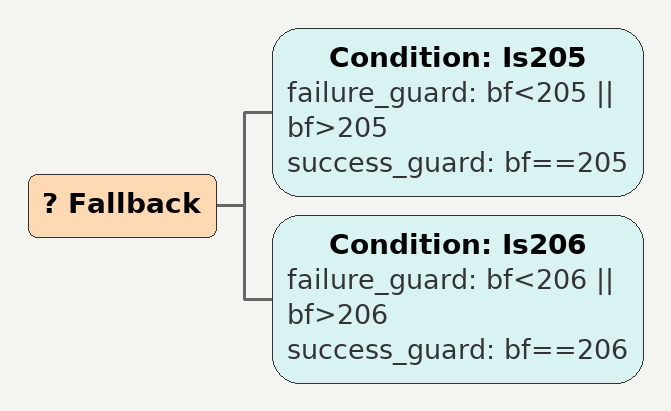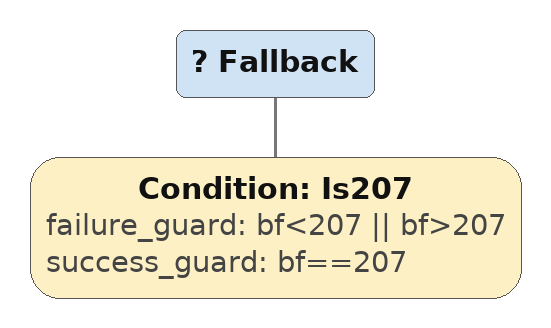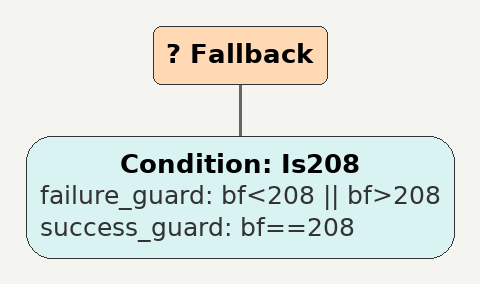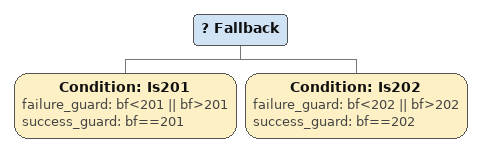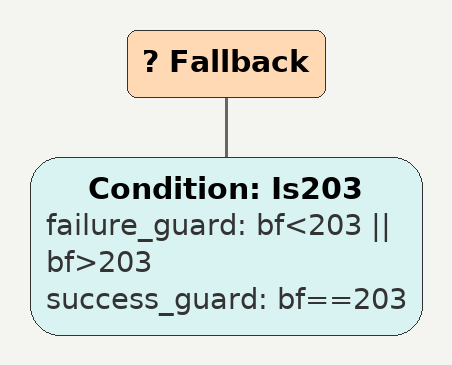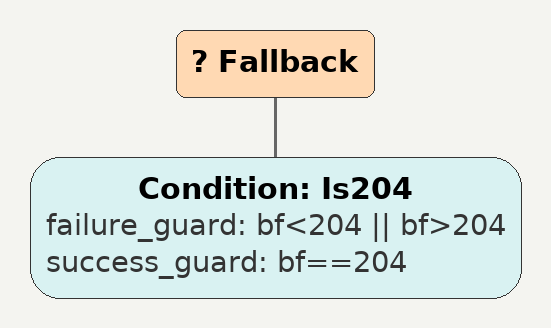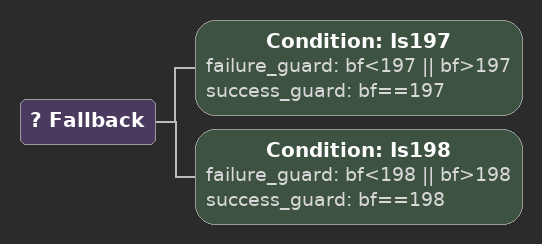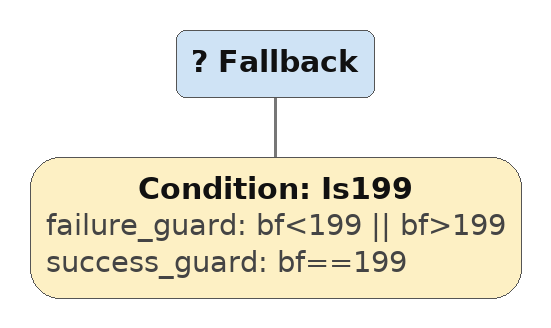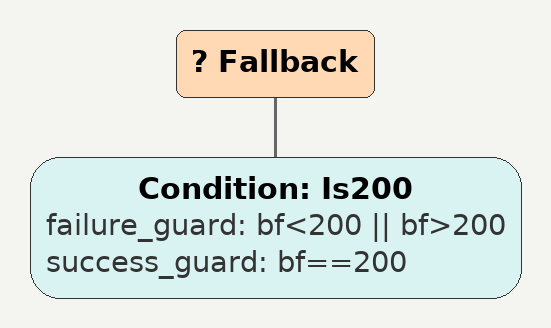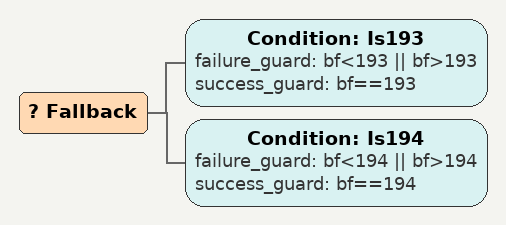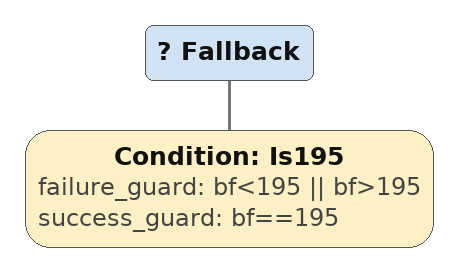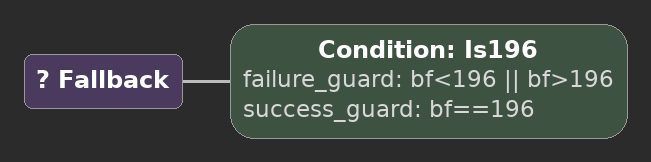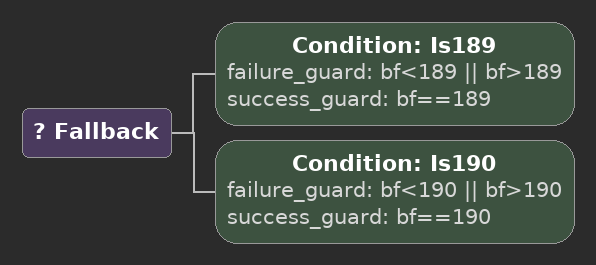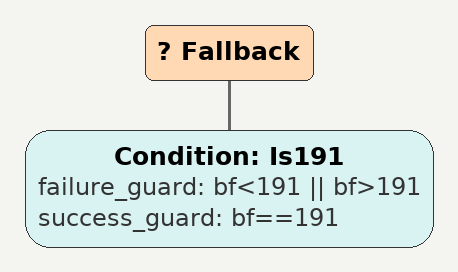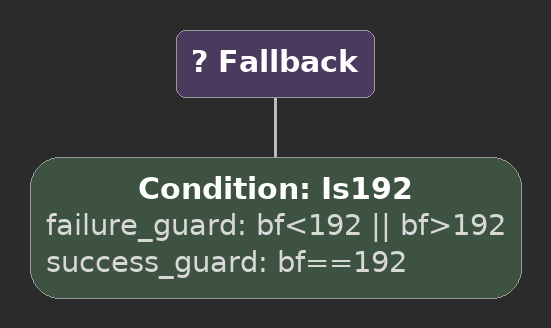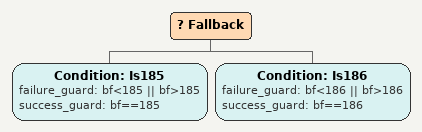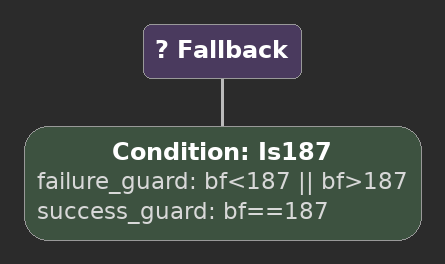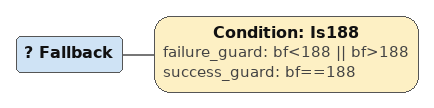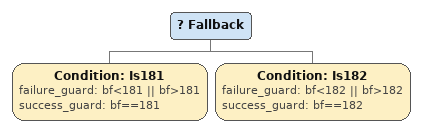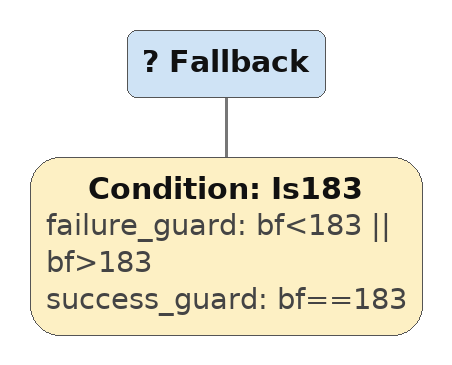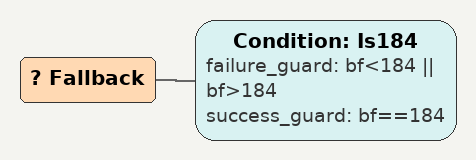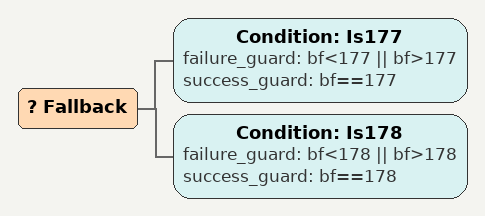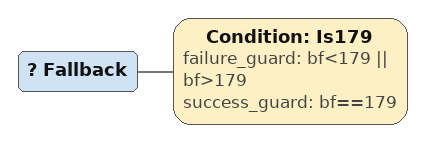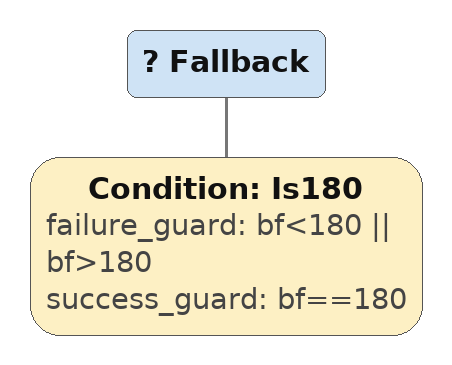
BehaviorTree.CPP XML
<Fallback>
    <Condition ID="Is205" failure_guard="bf&lt;205 || bf>205" success_guard="bf==205"/>
    <Condition ID="Is206" failure_guard="bf&lt;206 || bf>206" success_guard="bf==206"/>
        sequence204
        sequence
        children {
        } end_children
    } end_composite
</Fallback>

<Fallback>
    <Condition ID="Is207" failure_guard="bf&lt;207 || bf>207" success_guard="bf==207"/>
        sequence204
        sequence
        children {
        } end_children
    } end_composite
</Fallback>

<Fallback>
    <Condition ID="Is208" failure_guard="bf&lt;208 || bf>208" success_guard="bf==208"/>
        sequence204
        sequence
        children {
        } end_children
    } end_composite
</Fallback>

<Fallback>
    <Condition ID="Is201" failure_guard="bf&lt;201 || bf>201" success_guard="bf==201"/>
    <Condition ID="Is202" failure_guard="bf&lt;202 || bf>202" success_guard="bf==202"/>
        sequence200
        sequence
        children {
        } end_children
    } end_composite
</Fallback>

<Fallback>
    <Condition ID="Is203" failure_guard="bf&lt;203 || bf>203" success_guard="bf==203"/>
        sequence200
        sequence
        children {
        } end_children
    } end_composite
</Fallback>

<Fallback>
    <Condition ID="Is204" failure_guard="bf&lt;204 || bf>204" success_guard="bf==204"/>
        sequence200
        sequence
        children {
        } end_children
    } end_composite
</Fallback>

<Fallback>
    <Condition ID="Is197" failure_guard="bf&lt;197 || bf>197" success_guard="bf==197"/>
    <Condition ID="Is198" failure_guard="bf&lt;198 || bf>198" success_guard="bf==198"/>
        sequence196
        sequence
        children {
        } end_children
    } end_composite
</Fallback>

<Fallback>
    <Condition ID="Is199" failure_guard="bf&lt;199 || bf>199" success_guard="bf==199"/>
        sequence196
        sequence
        children {
        } end_children
    } end_composite
</Fallback>

<Fallback>
    <Condition ID="Is200" failure_guard="bf&lt;200 || bf>200" success_guard="bf==200"/>
        sequence196
        sequence
        children {
        } end_children
    } end_composite
</Fallback>

<Fallback>
    <Condition ID="Is193" failure_guard="bf&lt;193 || bf>193" success_guard="bf==193"/>
    <Condition ID="Is194" failure_guard="bf&lt;194 || bf>194" success_guard="bf==194"/>
        sequence192
        sequence
        children {
        } end_children
    } end_composite
</Fallback>

<Fallback>
    <Condition ID="Is195" failure_guard="bf&lt;195 || bf>195" success_guard="bf==195"/>
        sequence192
        sequence
        children {
        } end_children
    } end_composite
</Fallback>

<Fallback>
    <Condition ID="Is196" failure_guard="bf&lt;196 || bf>196" success_guard="bf==196"/>
        sequence192
        sequence
        children {
        } end_children
    } end_composite
</Fallback>

<Fallback>
    <Condition ID="Is189" failure_guard="bf&lt;189 || bf>189" success_guard="bf==189"/>
    <Condition ID="Is190" failure_guard="bf&lt;190 || bf>190" success_guard="bf==190"/>
        sequence188
        sequence
        children {
        } end_children
    } end_composite
</Fallback>

<Fallback>
    <Condition ID="Is191" failure_guard="bf&lt;191 || bf>191" success_guard="bf==191"/>
        sequence188
        sequence
        children {
        } end_children
    } end_composite
</Fallback>

<Fallback>
    <Condition ID="Is192" failure_guard="bf&lt;192 || bf>192" success_guard="bf==192"/>
        sequence188
        sequence
        children {
        } end_children
    } end_composite
</Fallback>

<Fallback>
    <Condition ID="Is185" failure_guard="bf&lt;185 || bf>185" success_guard="bf==185"/>
    <Condition ID="Is186" failure_guard="bf&lt;186 || bf>186" success_guard="bf==186"/>
        sequence184
        sequence
        children {
        } end_children
    } end_composite
</Fallback>

<Fallback>
    <Condition ID="Is187" failure_guard="bf&lt;187 || bf>187" success_guard="bf==187"/>
        sequence184
        sequence
        children {
        } end_children
    } end_composite
</Fallback>

<Fallback>
    <Condition ID="Is188" failure_guard="bf&lt;188 || bf>188" success_guard="bf==188"/>
        sequence184
        sequence
        children {
        } end_children
    } end_composite
</Fallback>

<Fallback>
    <Condition ID="Is181" failure_guard="bf&lt;181 || bf>181" success_guard="bf==181"/>
    <Condition ID="Is182" failure_guard="bf&lt;182 || bf>182" success_guard="bf==182"/>
        sequence180
        sequence
        children {
        } end_children
    } end_composite
</Fallback>

<Fallback>
    <Condition ID="Is183" failure_guard="bf&lt;183 || bf>183" success_guard="bf==183"/>
        sequence180
        sequence
        children {
        } end_children
    } end_composite
</Fallback>

<Fallback>
    <Condition ID="Is184" failure_guard="bf&lt;184 || bf>184" success_guard="bf==184"/>
        sequence180
        sequence
        children {
        } end_children
    } end_composite
</Fallback>

<Fallback>
    <Condition ID="Is177" failure_guard="bf&lt;177 || bf>177" success_guard="bf==177"/>
    <Condition ID="Is178" failure_guard="bf&lt;178 || bf>178" success_guard="bf==178"/>
        sequence176
        sequence
        children {
        } end_children
    } end_composite
</Fallback>

<Fallback>
    <Condition ID="Is179" failure_guard="bf&lt;179 || bf>179" success_guard="bf==179"/>
        sequence176
        sequence
        children {
        } end_children
    } end_composite
</Fallback>

<Fallback>
    <Condition ID="Is180" failure_guard="bf&lt;180 || bf>180" success_guard="bf==180"/>
        sequence176
        sequence
        children {
        } end_children
    } end_composite
</Fallback>
